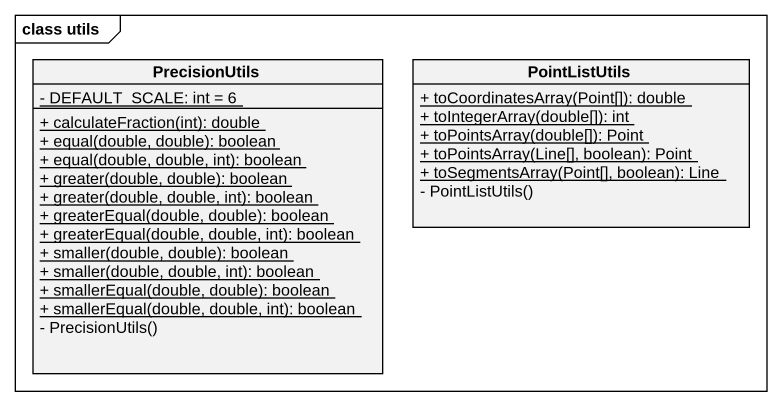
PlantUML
@startuml
mainframe class utils
hide circle
hide empty members
skinparam classAttributeIconSize 0
class PrecisionUtils {
  {static} - DEFAULT_SCALE: int = 6
  {static} + calculateFraction(int): double
  {static} + equal(double, double): boolean
  {static} + equal(double, double, int): boolean
  {static} + greater(double, double): boolean
  {static} + greater(double, double, int): boolean
  {static} + greaterEqual(double, double): boolean
  {static} + greaterEqual(double, double, int): boolean
  {static} + smaller(double, double): boolean
  {static} + smaller(double, double, int): boolean
  {static} + smallerEqual(double, double): boolean
  {static} + smallerEqual(double, double, int): boolean
  - PrecisionUtils()
}
class PointListUtils {
  {static} + toCoordinatesArray(Point[]): double
  {static} + toIntegerArray(double[]): int
  {static} + toPointsArray(double[]): Point
  {static} + toPointsArray(Line[], boolean): Point
  {static} + toSegmentsArray(Point[], boolean): Line
  - PointListUtils()
}
@enduml
